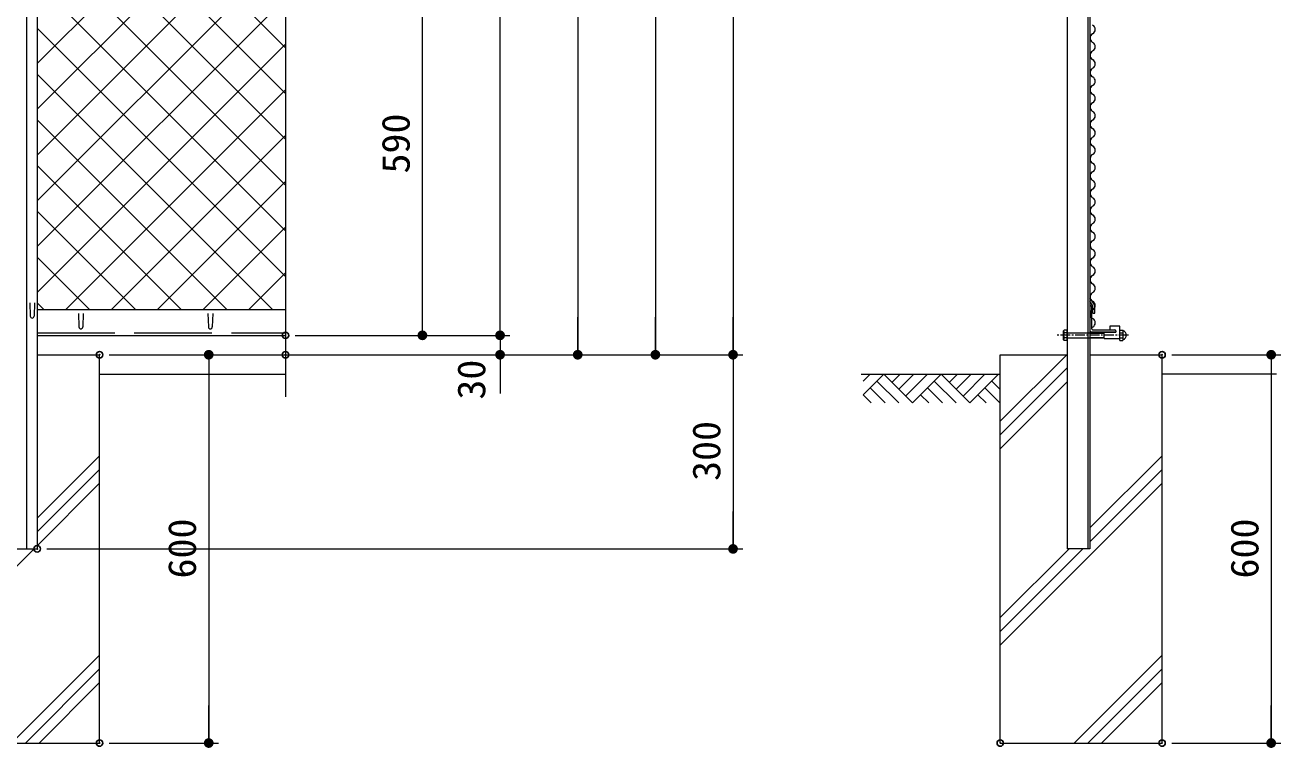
# Model space of a CAD drawing. Units: millimetres at full size. Extents: x -4455 to 4455, y -3150 to 3150.
# Drawn here: x -1598 to 342, y -959 to 158 of the extents above; entities that cross this region are included whole.
import ezdxf
from ezdxf.enums import TextEntityAlignment as Align

# ---------------------------------------------------------------- set-up
doc = ezdxf.new("R2010")
doc.units = ezdxf.units.MM
doc.header["$LTSCALE"] = 20
doc.header["$PDMODE"] = 32
doc.header["$PDSIZE"] = 10
for name, pattern in [('DASHED', [7.5, 6, -1.5]), ('USER3', [1.125, 0.75, -0.125, 0.125, -0.125]), ('USER4', [4.7625, 3.175, -1.5875])]:
    doc.linetypes.add(name, pattern=pattern)
for name, color, linetype, lineweight in [('0-1_SUNPOU', 1, 'Continuous', 18), ('0-5_1部材', 7, 'Continuous', 18), ('0-6_8部品', 7, 'Continuous', 18), ('0-7_GL', 7, 'Continuous', 18), ('0-8_4基礎', 4, 'Continuous', 18), ('0-A_5寸法', 1, 'Continuous', 18), ('0-B_0', 7, 'Continuous', 18), ('0-C_2網', 4, 'Continuous', 18), ('0-D_AMI', 3, 'Continuous', 18)]:
    doc.layers.add(name, color=color, linetype=linetype, lineweight=lineweight)
doc.layers.add('0-2_DEFPOINTS', color=7, linetype='Continuous')
doc.styles.add('ＭＳ ゴシック', font='')
doc.styles.get('ＭＳ ゴシック').set_extended_font_data('MS Gothic')

# ---------------------------------------------------------------- blocks, each defined once
blk = doc.blocks.new('M1')
at = {"layer": '0-1_SUNPOU'}
blk.add_line((-5, 0), (-38.58, 0), dxfattribs=at)
for points in [[(0, 0), (-5, 0), (-4.96, 0.63)], [(0, 0), (-4.96, -0.63), (-5, 0)], [(0, 0), (-4.96, 0.63), (-4.84, 1.24)], [(0, 0), (-4.84, -1.24), (-4.96, -0.63)], [(0, 0), (-4.84, 1.24), (-4.65, 1.84)], [(0, 0), (-4.65, -1.84), (-4.84, -1.24)], [(0, 0), (-4.65, 1.84), (-4.38, 2.41)], [(0, 0), (-4.38, -2.41), (-4.65, -1.84)], [(0, 0), (-4.38, 2.41), (-4.05, 2.94)], [(0, 0), (-4.05, -2.94), (-4.38, -2.41)], [(0, 0), (-4.05, 2.94), (-3.64, 3.42)], [(0, 0), (-3.64, -3.42), (-4.05, -2.94)], [(0, 0), (-3.64, 3.42), (-3.19, 3.85)], [(0, 0), (-3.19, -3.85), (-3.64, -3.42)], [(0, 0), (-3.19, 3.85), (-2.68, 4.22)], [(0, 0), (-2.68, -4.22), (-3.19, -3.85)], [(0, 0), (-2.68, 4.22), (-2.13, 4.52)], [(0, 0), (-2.13, -4.52), (-2.68, -4.22)], [(0, 0), (-2.13, 4.52), (-1.55, 4.76)], [(0, 0), (-1.55, -4.76), (-2.13, -4.52)], [(0, 0), (-1.55, 4.76), (-0.94, 4.91)], [(0, 0), (-0.94, -4.91), (-1.55, -4.76)], [(0, 0), (-0.94, 4.91), (-0.31, 4.99)], [(0, 0), (-0.31, -4.99), (-0.94, -4.91)], [(0, 0), (-0.31, 4.99), (0.31, 4.99)], [(0, 0), (0.31, -4.99), (-0.31, -4.99)], [(0, 0), (0.31, 4.99), (0.94, 4.91)], [(0, 0), (0.94, 4.91), (1.55, 4.76)], [(0, 0), (1.55, 4.76), (2.13, 4.52)], [(0, 0), (2.13, 4.52), (2.68, 4.22)], [(0, 0), (2.68, 4.22), (3.19, 3.85)], [(0, 0), (3.19, 3.85), (3.64, 3.42)], [(0, 0), (3.64, 3.42), (4.05, 2.94)], [(0, 0), (4.05, 2.94), (4.38, 2.41)], [(0, 0), (4.38, 2.41), (4.65, 1.84)], [(0, 0), (4.65, 1.84), (4.84, 1.24)], [(0, 0), (4.84, 1.24), (4.96, 0.63)], [(0, 0), (4.96, 0.63), (5, 0)], [(0, 0), (0.94, -4.91), (0.31, -4.99)], [(0, 0), (1.55, -4.76), (0.94, -4.91)], [(0, 0), (2.13, -4.52), (1.55, -4.76)], [(0, 0), (2.68, -4.22), (2.13, -4.52)], [(0, 0), (3.19, -3.85), (2.68, -4.22)], [(0, 0), (3.64, -3.42), (3.19, -3.85)], [(0, 0), (4.05, -2.94), (3.64, -3.42)], [(0, 0), (4.38, -2.41), (4.05, -2.94)], [(0, 0), (4.65, -1.84), (4.38, -2.41)], [(0, 0), (4.84, -1.24), (4.65, -1.84)], [(0, 0), (4.96, -0.63), (4.84, -1.24)], [(0, 0), (5, 0), (4.96, -0.63)]]:
    blk.add_solid(points, dxfattribs=at)
blk = doc.blocks.new('GL-マーク')
at = {"layer": '0-B_0', "color": 1}
for p, q in [((-278.75, -14.14), (-264.61, 0)), ((-278.75, -42.43), (-236.32, 0)), ((-236.32, 0), (-177.24, -59.08)), ((-203.01, 0), (-219.67, -16.66)), ((-174.73, 0), (-205.53, -30.8)), ((-146.45, 0), (-191.38, -44.94)), ((-118.16, 0), (-177.24, -59.08)), ((-118.16, 0), (-59.08, -59.08)), ((-84.85, 0), (-101.51, -16.65)), ((-56.57, 0), (-87.36, -30.8)), ((-28.28, 0), (-73.22, -44.94)), ((0, 0), (-59.08, -59.08)), ((-250.46, -14.14), (-205.53, -59.08)), ((-132.3, -14.14), (-87.37, -59.08)), ((3.33, -31.61), (-14.14, -14.14)), ((-278.75, -42.43), (-262.09, -59.08)), ((-264.61, -28.28), (-233.81, -59.08)), ((-160.59, -42.43), (-143.93, -59.08)), ((-146.44, -28.28), (-115.65, -59.08)), ((-25.77, -59.08), (-42.43, -42.43)), ((2.51, -59.08), (-28.28, -28.28))]:
    blk.add_line(p, q, dxfattribs=at)
blk = doc.blocks.new('NAMIX13')
at = {"layer": '0-D_AMI'}
for centre, start, end in [((-71.1, -133.3), 298.07249, 61.92751), ((71.1, -400), 118.07249, 241.92751), ((-71.1, -666.7), 298.07249, 61.92751), ((71.1, -933.3), 118.07249, 241.92751), ((-71.1, -1200), 298.07249, 61.92751), ((71.1, -1466.7), 118.07249, 241.92751), ((71.1, -2000), 118.07249, 241.92751), ((-71.1, -1733.3), 298.07249, 61.92751), ((-71.1, -2266.7), 298.07249, 61.92751), ((71.1, -2533.3), 118.07249, 241.92751), ((-71.1, -2800), 298.07249, 61.92751), ((71.1, -3066.7), 118.07249, 241.92751), ((71.1, -3600), 118.07249, 241.92751), ((-71.1, -3333.3), 298.07249, 61.92751), ((-71.1, -3866.7), 298.07249, 61.92751), ((71.1, -4133.3), 118.07249, 241.92751), ((-71.1, -4400), 298.07249, 61.92751), ((71.1, -4666.7), 118.07249, 241.92751), ((-71.1, -4933.3), 298.07249, 61.92751), ((71.1, -5200), 118.07249, 241.92751), ((-71.1, -5466.7), 298.07249, 61.92751), ((71.1, -5733.3), 118.07249, 241.92751)]:
    blk.add_arc(centre, 151.1, start, end, dxfattribs=at)

msp = doc.modelspace()

# ---------------------------------------------------------------- linework, layer by layer
at = {"layer": '0-2_DEFPOINTS'}
for p in [(-1195.62, -321.56), (-1482.84, -351.56), (-1195.62, -351.56), (-1195.62, -351.56), (-864.05, -351.56), (-744.05, -351.56), (-624.05, -351.56), (-504.05, -351.56), (158.83, -351.56), (-1579.29, -651.56), (-504.05, -651.56), (-1482.84, -951.56), (-1482.84, -951.56), (-1314.22, -951.56), (-91.17, -951.56), (158.83, -951.56), (158.83, -951.56), (327.44, -951.56)]:
    msp.add_point(p, dxfattribs=at)
at = {"layer": '0-5_1部材', "color": 3}
for p, q in [((-1595.79, 1916.28), (-1595.79, -651.56)), ((-1515.54, -288.06), (-1514.79, -308.56)), ((-1508.04, -288.06), (-1508.79, -308.56)), ((-1315.54, -288.06), (-1314.79, -308.56)), ((-1308.04, -288.06), (-1308.79, -308.56))]:
    msp.add_line(p, q, dxfattribs=at)
at = {"layer": '0-5_1部材'}
for p, q in [((-1579.29, 1916.28), (-1579.29, -651.56)), ((12.38, 1516.2), (12.38, -351.56)), ((44.38, 1509.11), (44.38, -651.56)), ((-1579.29, -281.56), (-1195.62, -281.56)), ((47.38, -275.95), (48.88, -275.95)), ((50.38, -311.45), (50.38, -277.45)), ((-1579.29, -321.56), (-1195.62, -321.56)), ((49.38, -315.95), (87.38, -315.95)), ((51.88, -312.95), (85.88, -312.95)), ((87.38, -314.45), (87.38, -316.45)), ((12.38, -351.56), (12.38, -651.56)), ((-1644.29, -651.56), (-1579.29, -651.56)), ((47.38, -651.56), (12.38, -651.56))]:
    msp.add_line(p, q, dxfattribs=at)
at = {"layer": '0-5_1部材', "color": 4}
msp.add_line((-1195.62, 589.13), (-1195.62, -416.64), dxfattribs=at)
at = {"layer": '0-5_1部材', "color": 1, "linetype": 'DASHED'}
msp.add_line((-1579.29, -317.56), (-1195.62, -317.56), dxfattribs=at)
at = {"layer": '0-5_1部材'}
msp.add_lwpolyline([(47.38, 1508.44), (47.38, -351.56), (47.38, -651.56)], dxfattribs=at)
for centre, radius, start, end in [((48.88, -277.45), 1.5, 0, 90), ((49.38, -313.95), 2, 209.64572, 270), ((51.88, -311.45), 1.5, 179.99992, 270), ((85.88, -314.45), 1.5, 0.01748, 90)]:
    msp.add_arc(centre, radius, start, end, dxfattribs=at)
at = {"layer": '0-5_1部材', "color": 3}
for centre in [(-1511.79, -308.56), (-1311.79, -308.56)]:
    msp.add_arc(centre, 3, 180, 0, dxfattribs=at)
at = {"layer": '0-6_8部品'}
for p, q in [((-1590.76, -271.4), (-1590.01, -291.9)), ((-1583.26, -271.4), (-1584.01, -291.9)), ((55.06, -275.16), (47.38, -263.49)), ((52.05, -276.05), (47.38, -268.95)), ((52.05, -287.05), (52.06, -276.05)), ((52.05, -287.05), (55.06, -287.05)), ((55.06, -287.05), (55.06, -275.16)), ((78.38, -307.45), (78.38, -312.95)), ((93.38, -307.45), (78.38, -307.45)), ((93.38, -313.45), (93.38, -307.45)), ((6.78, -314.52), (7.4, -313.45)), ((6.78, -328.38), (6.78, -314.52)), ((6.78, -328.38), (7.4, -329.45)), ((12.38, -313.45), (7.4, -313.45)), ((12.38, -317.45), (7.4, -317.45)), ((12.38, -325.45), (7.4, -325.45)), ((12.38, -329.45), (7.4, -329.45)), ((12.38, -329.45), (12.38, -313.45)), ((47.38, -317.45), (69.38, -317.45)), ((47.38, -325.45), (69.38, -325.45)), ((69.38, -326.45), (69.38, -316.45)), ((69.38, -316.45), (87.38, -316.45)), ((69.38, -326.45), (93.38, -326.45)), ((93.38, -329.45), (93.38, -313.45)), ((93.38, -313.45), (98.36, -313.45)), ((93.38, -325.45), (93.38, -317.45)), ((93.38, -317.45), (98.36, -317.45)), ((93.38, -325.45), (98.41, -325.45)), ((93.38, -329.45), (98.36, -329.45)), ((98.98, -328.38), (98.36, -329.45))]:
    msp.add_line(p, q, dxfattribs=at)
at = {"layer": '0-6_8部品', "color": 1, "linetype": 'USER3'}
msp.add_line((107.01, -321.45), (-3.44, -321.45), dxfattribs=at)
at = {"layer": '0-6_8部品', "color": 3, "linetype": 'USER4'}
for p, q in [((12.38, -317.45), (47.38, -317.45)), ((12.38, -325.45), (47.38, -325.45))]:
    msp.add_line(p, q, dxfattribs=at)
at = {"layer": '0-6_8部品', "color": 4}
for p, q in [((47.38, -318.25), (69.38, -318.25)), ((47.38, -324.65), (69.38, -324.65))]:
    msp.add_line(p, q, dxfattribs=at)
at = {"layer": '0-6_8部品'}
msp.add_lwpolyline([(98.98, -328.38), (98.98, -314.52), (98.36, -313.45)], dxfattribs=at)
for centre, radius, start, end in [((-1587.01, -291.9), 3, 180, 0), ((14.01, -314.52), 7.23, 179.99992, 203.88486), ((19.97, -321.45), 13.19, 162.35463, 197.65355), ((14.01, -328.38), 7.23, 156.1122, 179.99992), ((84.55, -321.57), 14.39, 344.30688, 16.61112), ((91.75, -314.52), 7.23, 336.03567, 0), ((91.75, -328.38), 7.27, 0, 23.62772), ((95.95, -321.32), 7.61, 293.49969, 65.96921)]:
    msp.add_arc(centre, radius, start, end, dxfattribs=at)
at = {"layer": '0-7_GL'}
for p, q in [((-1482.84, -381.56), (-1195.62, -381.56)), ((-305.89, -381.56), (-91.17, -381.56)), ((335.75, -381.56), (158.83, -381.56))]:
    msp.add_line(p, q, dxfattribs=at)
at = {"layer": '0-8_4基礎', "color": 7}
for p, q in [((-1579.29, -351.56), (-1482.84, -351.56)), ((-1482.84, -951.56), (-1482.84, -351.56)), ((-91.17, -951.56), (-91.17, -351.56)), ((-91.17, -351.56), (12.38, -351.56)), ((47.38, -351.56), (158.83, -351.56)), ((158.83, -951.56), (158.83, -351.56)), ((-1732.84, -951.56), (-1482.84, -951.56)), ((-91.17, -951.56), (158.83, -951.56))]:
    msp.add_line(p, q, dxfattribs=at)
at = {"layer": '0-8_4基礎'}
for p, q in [((-91.17, -454.33), (11.6, -351.56)), ((-91.17, -475.54), (12.38, -371.99)), ((-91.17, -496.76), (12.38, -393.21)), ((-1579.29, -604.24), (-1482.84, -507.79)), ((47.38, -619.24), (158.83, -507.79)), ((-1579.29, -625.45), (-1482.84, -529)), ((47.38, -640.45), (158.83, -529)), ((-1579.29, -646.67), (-1482.84, -550.22)), ((-91.17, -800.22), (158.83, -550.22)), ((-1732.84, -800.22), (-1584.18, -651.56)), ((-91.17, -779), (36.27, -651.56)), ((-91.17, -757.79), (15.06, -651.56)), ((-1618.78, -951.56), (-1482.84, -815.61)), ((22.88, -951.56), (158.83, -815.61)), ((-1597.57, -951.56), (-1482.84, -836.82)), ((44.1, -951.56), (158.83, -836.82)), ((-1576.35, -951.56), (-1482.84, -858.04)), ((65.31, -951.56), (158.83, -858.04))]:
    msp.add_line(p, q, dxfattribs=at)
at = {"layer": '0-A_5寸法'}
for p, q in [((-504.05, 1902.69), (-504.05, -351.56)), ((-624.05, 1468.44), (-624.05, -351.56)), ((-864.05, -321.56), (-864.05, 1448.44)), ((-744.05, 1448.44), (-744.05, -351.56)), ((-984.05, -321.56), (-984.05, 268.44)), ((-864.05, -291.56), (-864.05, -261.56)), ((-1180.62, -321.56), (-849.05, -321.56)), ((-1180.62, -321.56), (-849.05, -321.56)), ((-1180.62, -321.56), (-969.05, -321.56)), ((-864.05, -321.56), (-864.05, -351.56)), ((-1467.84, -351.56), (-489.05, -351.56)), ((-1467.84, -351.56), (-1299.22, -351.56)), ((-1314.22, -351.56), (-1314.22, -951.56)), ((-1180.62, -351.56), (-729.05, -351.56)), ((-1180.62, -351.56), (-849.05, -351.56)), ((-1180.62, -351.56), (-609.05, -351.56)), ((-1180.62, -351.56), (-489.05, -351.56)), ((-504.05, -351.56), (-504.05, -651.56)), ((173.83, -351.56), (342.44, -351.56)), ((327.44, -351.56), (327.44, -951.56)), ((-864.05, -381.56), (-864.05, -411.56)), ((-1564.29, -651.56), (-489.05, -651.56)), ((-1467.84, -951.56), (-1299.22, -951.56)), ((173.83, -951.56), (342.44, -951.56))]:
    msp.add_line(p, q, dxfattribs=at)
at = {"layer": '0-C_2網'}
for p, q in [((-1195.62, 122.87), (-1579.29, 506.54)), ((-1579.29, 98.41), (-1195.62, 482.08)), ((-1195.62, 52.16), (-1579.29, 435.83)), ((-1579.29, 27.7), (-1195.62, 411.37)), ((-1195.62, -18.55), (-1579.29, 365.12)), ((-1579.29, -43.01), (-1195.62, 340.66)), ((-1195.62, -89.26), (-1579.29, 294.41)), ((-1579.29, -113.72), (-1195.62, 269.95)), ((-1195.62, -159.97), (-1579.29, 223.7)), ((-1579.29, -184.43), (-1195.62, 199.24)), ((-1195.62, -230.68), (-1579.29, 152.99)), ((-1579.29, -255.14), (-1195.62, 128.53)), ((-1215.45, -281.56), (-1579.29, 82.27)), ((-1534.99, -281.56), (-1195.62, 57.82)), ((-1286.16, -281.56), (-1579.29, 11.56)), ((-1464.28, -281.56), (-1195.62, -12.9)), ((-1356.88, -281.56), (-1579.29, -59.15)), ((-1393.57, -281.56), (-1195.62, -83.61)), ((-1427.59, -281.56), (-1579.29, -129.86)), ((-1322.86, -281.56), (-1195.62, -154.32)), ((-1498.3, -281.56), (-1579.29, -200.57)), ((-1252.15, -281.56), (-1195.62, -225.03)), ((-1569.01, -281.56), (-1579.29, -271.28))]:
    msp.add_line(p, q, dxfattribs=at)
at = {"layer": '0-C_2網', "color": 2}
for centre, start, end in [((48.02, 151.15), 298.07249, 61.92751), ((55.13, 137.81), 118.07249, 241.92751)]:
    msp.add_arc(centre, 7.56, start, end, dxfattribs=at)
at = {"layer": '0-D_AMI'}
for centre, start, end in [((48.02, -168.85), 298.07249, 61.92751), ((55.13, -182.19), 118.07249, 241.92751), ((48.02, -195.52), 298.07249, 61.92751), ((55.13, -208.85), 118.07249, 241.92751), ((55.13, -235.52), 118.07249, 241.92751), ((48.02, -222.19), 298.07249, 61.92751), ((48.02, -248.85), 298.07249, 61.92751), ((55.13, -262.19), 118.07249, 241.92751), ((48.02, -275.52), 298.07249, 61.92751), ((55.13, -288.85), 118.07249, 241.92751), ((48.02, -302.19), 298.07249, 61.92751)]:
    msp.add_arc(centre, 7.56, start, end, dxfattribs=at)

# ---------------------------------------------------------------- block references
at = {"layer": '0-7_GL', "xscale": 0.75, "yscale": 0.75}
msp.add_blockref('GL-マーク', (-93.83, -381.71), dxfattribs=at)
at = {"layer": '0-A_5寸法', "xscale": 1.5, "yscale": 1.5}
for p, rotation in [((-984.05, -321.56), 270), ((-864.05, -321.56), 270), ((-864.05, -321.56), 270), ((-744.05, -351.56), 270), ((-624.05, -351.56), 270), ((-504.05, -351.56), 270), ((-1314.22, -351.56), 90), ((-864.05, -351.56), 90), ((-504.05, -351.56), 90), ((327.44, -351.56), 90), ((-504.05, -651.56), 270), ((-1314.22, -951.56), 270), ((327.44, -951.56), 270)]:
    msp.add_blockref('M1', p, dxfattribs=dict(at, rotation=rotation))
at = {"layer": '0-C_2網', "xscale": 0.05, "yscale": 0.05}
msp.add_blockref('NAMIX13', (51.58, 131.15), dxfattribs=at)

# ---------------------------------------------------------------- texts
at = {"layer": '0-A_5寸法', "color": 3, "style": 'ＭＳ ゴシック', "width": 1.05}
for s, p in [('590', (-990.72, -71.56)), ('30', (-873.9, -420.92)), ('300', (-510.72, -546.56)), ('600', (-1320.9, -697.31)), ('600', (320.77, -697.31))]:
    msp.add_text(s, height=43.26, rotation=90, dxfattribs=at).set_placement(p, align=Align.BOTTOM_LEFT)

doc.saveas('drawing.dxf')
